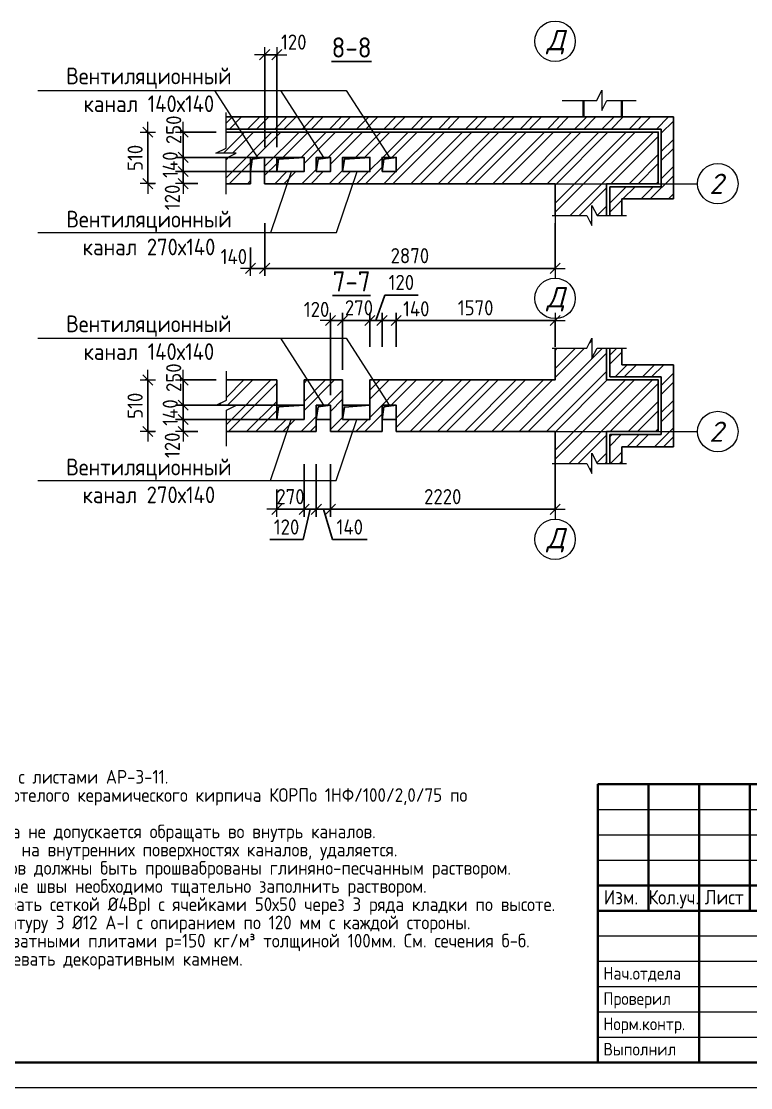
# Model space of a CAD drawing. Header units: millimetres. Extents: x 854812 to 1164625, y 589925 to 823301.
# Drawn here: x 1041657 to 1056073, y 609626 to 630714 of the extents above; entities that cross this region are included whole.
import ezdxf
from ezdxf.enums import TextEntityAlignment as Align

# ---------------------------------------------------------------- set-up
doc = ezdxf.new("R2010")
doc.units = ezdxf.units.MM
doc.linetypes.add('ACAD_ISO10W100', pattern=[18, 12, -3, 0, -3])
doc.linetypes.add('JIS_08_15', pattern=[17.25, 15, -0.75, 0.75, -0.75])
doc.layers.get('Defpoints').update_dxf_attribs({"color": 40})
doc.layers.add('F-text', color=7, linetype='Continuous')
for name, color, linetype, lineweight in [('Text', 7, 'Continuous', 15), ('оси', 50, 'JIS_08_15', 9), ('размеры', 215, 'Continuous', 13), ('стены', 172, 'Continuous', 30), ('текст', 7, 'Continuous', 13), ('УКАЗАТЕЛЬ', 6, 'Continuous', 13), ('штриховка', 8, 'Continuous', 9)]:
    doc.layers.add(name, color=color, linetype=linetype, lineweight=lineweight)
doc.styles.add('GOST 2.304', font='isocpeur.ttf', dxfattribs={"width": 0.9})
doc.styles.add('Isocpeur', font='isocpeui.ttf')
doc.styles.get("Standard").update_dxf_attribs({"font": 'arial.ttf'})
doc.styles.add('Оксана', font='arial.ttf')
doc.dimstyles.new('C 2', dxfattribs={"dimscale": 100, "dimtxt": 3, "dimasz": 0.1, "dimexe": 0, "dimexo": 2, "dimgap": 1, "dimtad": 1, "dimdec": 0, "dimlfac": 0.5, "dimdsep": 46, "dimtxsty": 'GOST 2.304', "dimblk": 'A8MITTA', "dimcen": 3, "dimclrt": 256, "dimaunit": 1, "dimadec": 0, "dimazin": 0, "dimtfac": 1, "dimtdec": 0, "dimtofl": 0, "dimtmove": 1, "dimatfit": 3, "dimldrblk": 'OBLIQUE', "dimfxl": 1, "dimtolj": 1, "dimtzin": 0, "dimarcsym": 0})
pattern_1 = [(45, (149904.1, 20625.14), (-269.40768, 269.40768), []), (45, (150083.7, 20625.14), (-269.40768, 269.40768), [])]

# ---------------------------------------------------------------- blocks, each defined once
blk = doc.blocks.new('*U1095')
at = {"color": 7, "linetype": 'Continuous', "lineweight": 40}
for p, q in [((-190, 60), (-5, 60)), ((-190, 5), (-190, 60)), ((-180, 35), (-180, 60)), ((-170, 5), (-170, 60)), ((-160, 35), (-160, 60)), ((-190, 40), (-125, 40)), ((-190, 35), (-125, 35))]:
    blk.add_line(p, q, dxfattribs=at)
at = {"color": 7, "linetype": 'Continuous', "lineweight": 20}
for p, q in [((-190, 55), (-125, 55)), ((-190, 50), (-125, 50)), ((-190, 45), (-125, 45)), ((-190, 30), (-125, 30)), ((-190, 25), (-125, 25)), ((-190, 20), (-125, 20)), ((-190, 15), (-125, 15)), ((-190, 10), (-125, 10))]:
    blk.add_line(p, q, dxfattribs=at)
at = {"color": 7, "linetype": 'Continuous', "lineweight": 0}
blk.add_lwpolyline([(-594, 420), (0, 420), (0, 0), (-594, 0)], close=True, dxfattribs=at)
at = {"color": 7, "linetype": 'Continuous', "lineweight": 40}
blk.add_lwpolyline([(-574, 415), (-5, 415), (-5, 5), (-574, 5)], close=True, dxfattribs=at)
at = {"color": 7, "style": 'Оксана', "flags": 8}
for tag, height, p in [('НАИМЕНОВАНИЕ_ОБЪЕКТА_СТРОИТЕЛЬСТВА', 2.71, (-64.88, 42.01)), ('НАИМЕНОВАНИЕ_ЧЕРТЕЖА', 2.86, (-88.9, 11.79))]:
    blk.add_attdef(tag, text='', height=height, dxfattribs=at).set_placement(p, align=Align.MIDDLE_CENTER)
at = {"color": 7, "linetype": 'Continuous', "lineweight": 20, "style": 'Оксана', "flags": 8}
blk.add_attdef('ИНВ.№ПОДЛ.', text='', height=2.5, rotation=90, dxfattribs=at).set_placement((-577.5, 17.5), align=Align.MIDDLE_CENTER)
for tag, height, p in [('НАИМЕНОВАНИЕ_СООРУЖЕНИЯ', 3.57, (-91.21, 26.62)), ('ОРГАНИЗАЦИЯ/ЛИЦЕНЗИЯ', 2.29, (-29.74, 11.97))]:
    blk.add_attdef(tag, text='', height=height, dxfattribs=at).set_placement(p, align=Align.MIDDLE_CENTER)
at = {"color": 7, "linetype": 'Continuous', "lineweight": 20, "flags": 8}
for tag, p in [('---------------------------------------------------', (-210, 5)), ('--------------------------------------------------', (-210, -2))]:
    blk.add_attdef(tag, text='', height=0.143, dxfattribs=at).set_placement(p, align=Align.TOP_LEFT)
at = {"layer": 'Text', "color": 7, "linetype": 'Continuous', "lineweight": 20, "style": 'GOST 2.304', "width": 0.9}
for s, p in [('Изм.', (-188.83, 36.23)), ('Лист', (-168.89, 36.23))]:
    blk.add_text(s, height=2.857, dxfattribs=at).set_placement(p)
at = {"layer": 'Text', "color": 7, "linetype": 'Continuous', "lineweight": 20, "style": 'GOST 2.304', "width": 0.833333}
blk.add_text('Кол.уч.', height=2.857, dxfattribs=at).set_placement((-180, 36.23), (-170, 36.23), align=Align.FIT)
at = {"layer": 'Text', "color": 7, "linetype": 'Continuous', "lineweight": 20, "style": 'GOST 2.304', "width": 0.9, "flags": 8}
blk.add_attdef('ОБОЗНАЧЕНИЕ_ДОКУМЕНТА', text='', height=4.29, dxfattribs=at).set_placement((-65.21, 54.98), align=Align.MIDDLE_CENTER)
at = {"layer": 'Text', "color": 7, "style": 'GOST 2.304', "width": 0.9, "flags": 8}
for tag, p in [('СТАДИЯ', (-47.5, 25)), ('ЛИСТ', (-32.5, 25)), ('ЛИСТОВ', (-15, 25))]:
    blk.add_attdef(tag, text='', height=2.86, dxfattribs=at).set_placement(p, align=Align.MIDDLE_CENTER)
blk = doc.blocks.new('A8MITTA')
for p, q in [((-20, 0), (20, 0)), ((-10, -10), (10, 10)), ((0, 15), (0, -15))]:
    blk.add_line(p, q)
blk = doc.blocks.new('*D1192')
at = {"layer": 'Defpoints', "color": 0, "ltscale": 0.1}
for p in [(1047247, 622160, 0), (1046707, 621659), (1047247, 621064)]:
    blk.add_point(p, dxfattribs=at)
at = {"layer": 'размеры', "color": 0, "lineweight": -2, "ltscale": 0.1}
for p, q in [((1047247, 621960), (1047247, 621064)), ((1046707, 621459), (1046707, 621064)), ((1046717, 621064), (1047237, 621064))]:
    blk.add_line(p, q, dxfattribs=at)
at = {"layer": 'размеры', "color": 0, "lineweight": -2, "ltscale": 0.1, "xscale": 10, "yscale": 10, "zscale": 10, "rotation": 180}
blk.add_blockref('A8MITTA', (1046707, 621064), dxfattribs=at)
at = {"layer": 'размеры', "color": 0, "lineweight": -2, "ltscale": 0.1, "xscale": 10, "yscale": 10, "zscale": 10}
blk.add_blockref('A8MITTA', (1047247, 621064), dxfattribs=at)
at = {"layer": 'размеры', "ltscale": 0.1, "insert": (1046977, 621314), "char_height": 300, "attachment_point": 5, "style": 'GOST 2.304'}
blk.add_mtext('\\A1;270', dxfattribs=at)
blk = doc.blocks.new('_Oblique')
at = {"color": 0, "linetype": 'ByBlock', "lineweight": -2}
blk.add_line((-0.5, -0.5), (0.5, 0.5), dxfattribs=at)
blk = doc.blocks.new('*D1193')
at = {"layer": 'Defpoints', "color": 0, "ltscale": 0.1}
for p in [(1047247, 622160, 0), (1047487, 622160, 0), (1047487, 621064)]:
    blk.add_point(p, dxfattribs=at)
at = {"layer": 'размеры', "color": 0, "lineweight": -2, "ltscale": 0.1}
for p, q in [((1047247, 621960), (1047247, 621064)), ((1047487, 621960), (1047487, 621064)), ((1047367, 621064), (1047229, 620464)), ((1047257, 621064), (1047477, 621064)), ((1047229, 620464), (1046570, 620464))]:
    blk.add_line(p, q, dxfattribs=at)
at = {"layer": 'размеры', "color": 0, "lineweight": -2, "ltscale": 0.1, "xscale": 10, "yscale": 10, "zscale": 10, "rotation": 180}
blk.add_blockref('A8MITTA', (1047247, 621064), dxfattribs=at)
at = {"layer": 'размеры', "color": 0, "lineweight": -2, "ltscale": 0.1, "xscale": 10, "yscale": 10, "zscale": 10}
blk.add_blockref('A8MITTA', (1047487, 621064), dxfattribs=at)
at = {"layer": 'размеры', "ltscale": 0.1, "insert": (1046899, 620714), "char_height": 300, "attachment_point": 5, "style": 'GOST 2.304'}
blk.add_mtext('\\A1;120', dxfattribs=at)
blk = doc.blocks.new('*D1194')
at = {"layer": 'Defpoints', "color": 0, "ltscale": 0.1}
for p in [(1047487, 622160, 0), (1047767, 622159, 0), (1047767, 621064)]:
    blk.add_point(p, dxfattribs=at)
at = {"layer": 'размеры', "color": 0, "lineweight": -2, "ltscale": 0.1}
for p, q in [((1047487, 621960), (1047487, 621064)), ((1047767, 621959), (1047767, 621064)), ((1047497, 621064), (1047757, 621064)), ((1047627, 621064), (1047807, 620464)), ((1047807, 620464), (1048493, 620464))]:
    blk.add_line(p, q, dxfattribs=at)
at = {"layer": 'размеры', "color": 0, "lineweight": -2, "ltscale": 0.1, "xscale": 10, "yscale": 10, "zscale": 10, "rotation": 180}
blk.add_blockref('A8MITTA', (1047487, 621064), dxfattribs=at)
at = {"layer": 'размеры', "color": 0, "lineweight": -2, "ltscale": 0.1, "xscale": 10, "yscale": 10, "zscale": 10}
blk.add_blockref('A8MITTA', (1047767, 621064), dxfattribs=at)
at = {"layer": 'размеры', "ltscale": 0.1, "insert": (1048150, 620714), "char_height": 300, "attachment_point": 5, "style": 'GOST 2.304'}
blk.add_mtext('\\A1;140', dxfattribs=at)
blk = doc.blocks.new('*D1195')
at = {"layer": 'Defpoints', "color": 0, "ltscale": 0.1}
for p in [(1047767, 622159, 0), (1052207, 622159, 0), (1052207, 621064)]:
    blk.add_point(p, dxfattribs=at)
at = {"layer": 'размеры', "color": 0, "lineweight": -2, "ltscale": 0.1}
for p, q in [((1047767, 621959), (1047767, 621064)), ((1052207, 621959), (1052207, 621064)), ((1047777, 621064), (1052197, 621064))]:
    blk.add_line(p, q, dxfattribs=at)
at = {"layer": 'размеры', "color": 0, "lineweight": -2, "ltscale": 0.1, "xscale": 10, "yscale": 10, "zscale": 10, "rotation": 180}
blk.add_blockref('A8MITTA', (1047767, 621064), dxfattribs=at)
at = {"layer": 'размеры', "color": 0, "lineweight": -2, "ltscale": 0.1, "xscale": 10, "yscale": 10, "zscale": 10}
blk.add_blockref('A8MITTA', (1052207, 621064), dxfattribs=at)
at = {"layer": 'размеры', "ltscale": 0.1, "insert": (1049987, 621314), "char_height": 300, "attachment_point": 5, "style": 'GOST 2.304'}
blk.add_mtext('\\A1;2220', dxfattribs=at)
blk = doc.blocks.new('*D1196')
at = {"layer": 'Defpoints', "color": 0, "ltscale": 0.1}
for p in [(1048547, 624799), (1048007, 624078, 0), (1048547, 624078, 0)]:
    blk.add_point(p, dxfattribs=at)
at = {"layer": 'размеры', "color": 0, "lineweight": -2, "ltscale": 0.1}
for p, q in [((1048007, 624278), (1048007, 624799)), ((1048017, 624799), (1048537, 624799)), ((1048547, 624278), (1048547, 624799))]:
    blk.add_line(p, q, dxfattribs=at)
at = {"layer": 'размеры', "color": 0, "lineweight": -2, "ltscale": 0.1, "xscale": 10, "yscale": 10, "zscale": 10, "rotation": 180}
blk.add_blockref('A8MITTA', (1048007, 624799), dxfattribs=at)
at = {"layer": 'размеры', "color": 0, "lineweight": -2, "ltscale": 0.1, "xscale": 10, "yscale": 10, "zscale": 10}
blk.add_blockref('A8MITTA', (1048547, 624799), dxfattribs=at)
at = {"layer": 'размеры', "ltscale": 0.1, "insert": (1048331, 625049), "char_height": 300, "attachment_point": 5, "style": 'GOST 2.304'}
blk.add_mtext('\\A1;270', dxfattribs=at)
blk = doc.blocks.new('*D1197')
at = {"layer": 'Defpoints', "color": 0, "ltscale": 0.1}
for p in [(1048787, 624799), (1048547, 624078, 0), (1048787, 624078, 0)]:
    blk.add_point(p, dxfattribs=at)
at = {"layer": 'размеры', "color": 0, "lineweight": -2, "ltscale": 0.1}
for p, q in [((1048667, 624799), (1048840, 625301)), ((1048840, 625301), (1049499, 625301)), ((1048547, 624278), (1048547, 624799)), ((1048557, 624799), (1048777, 624799)), ((1048787, 624278), (1048787, 624799))]:
    blk.add_line(p, q, dxfattribs=at)
at = {"layer": 'размеры', "color": 0, "lineweight": -2, "ltscale": 0.1, "xscale": 10, "yscale": 10, "zscale": 10, "rotation": 180}
blk.add_blockref('A8MITTA', (1048547, 624799), dxfattribs=at)
at = {"layer": 'размеры', "color": 0, "lineweight": -2, "ltscale": 0.1, "xscale": 10, "yscale": 10, "zscale": 10}
blk.add_blockref('A8MITTA', (1048787, 624799), dxfattribs=at)
at = {"layer": 'размеры', "ltscale": 0.1, "insert": (1049169, 625551), "char_height": 300, "attachment_point": 5, "style": 'GOST 2.304'}
blk.add_mtext('\\A1;120', dxfattribs=at)
blk = doc.blocks.new('*D1198')
at = {"layer": 'Defpoints', "color": 0, "ltscale": 0.1}
for p in [(1049067, 624799), (1048787, 624078, 0), (1049067, 624078, 0)]:
    blk.add_point(p, dxfattribs=at)
at = {"layer": 'размеры', "color": 0, "lineweight": -2, "ltscale": 0.1}
for p, q in [((1048787, 624278), (1048787, 624799)), ((1048797, 624799), (1049057, 624799)), ((1049067, 624278), (1049067, 624799))]:
    blk.add_line(p, q, dxfattribs=at)
at = {"layer": 'размеры', "color": 0, "lineweight": -2, "ltscale": 0.1, "xscale": 10, "yscale": 10, "zscale": 10, "rotation": 180}
blk.add_blockref('A8MITTA', (1048787, 624799), dxfattribs=at)
at = {"layer": 'размеры', "color": 0, "lineweight": -2, "ltscale": 0.1, "xscale": 10, "yscale": 10, "zscale": 10}
blk.add_blockref('A8MITTA', (1049067, 624799), dxfattribs=at)
at = {"layer": 'размеры', "ltscale": 0.1, "insert": (1049463, 625030), "char_height": 300, "attachment_point": 5, "style": 'GOST 2.304'}
blk.add_mtext('\\A1;140', dxfattribs=at)
blk = doc.blocks.new('*D1199')
at = {"layer": 'Defpoints', "color": 0, "ltscale": 0.1}
for p in [(1052207, 624799), (1049067, 624078, 0), (1052207, 624078, 0)]:
    blk.add_point(p, dxfattribs=at)
at = {"layer": 'размеры', "color": 0, "lineweight": -2, "ltscale": 0.1}
for p, q in [((1049067, 624278), (1049067, 624799)), ((1049077, 624799), (1052197, 624799)), ((1052207, 624278), (1052207, 624799))]:
    blk.add_line(p, q, dxfattribs=at)
at = {"layer": 'размеры', "color": 0, "lineweight": -2, "ltscale": 0.1, "xscale": 10, "yscale": 10, "zscale": 10, "rotation": 180}
blk.add_blockref('A8MITTA', (1049067, 624799), dxfattribs=at)
at = {"layer": 'размеры', "color": 0, "lineweight": -2, "ltscale": 0.1, "xscale": 10, "yscale": 10, "zscale": 10}
blk.add_blockref('A8MITTA', (1052207, 624799), dxfattribs=at)
at = {"layer": 'размеры', "ltscale": 0.1, "insert": (1050637, 625049), "char_height": 300, "attachment_point": 5, "style": 'GOST 2.304'}
blk.add_mtext('\\A1;1570', dxfattribs=at)
blk = doc.blocks.new('*D1200')
at = {"layer": 'Defpoints', "color": 0, "ltscale": 0.1}
for p in [(1048007, 624799), (1048007, 623622, 0), (1047767, 623122, 0)]:
    blk.add_point(p, dxfattribs=at)
at = {"layer": 'размеры', "color": 0, "lineweight": -2, "ltscale": 0.1}
for p, q in [((1047767, 623322), (1047767, 624799)), ((1047777, 624799), (1047997, 624799)), ((1048007, 623822), (1048007, 624799))]:
    blk.add_line(p, q, dxfattribs=at)
at = {"layer": 'размеры', "color": 0, "lineweight": -2, "ltscale": 0.1, "xscale": 10, "yscale": 10, "zscale": 10, "rotation": 180}
blk.add_blockref('A8MITTA', (1047767, 624799), dxfattribs=at)
at = {"layer": 'размеры', "color": 0, "lineweight": -2, "ltscale": 0.1, "xscale": 10, "yscale": 10, "zscale": 10}
blk.add_blockref('A8MITTA', (1048007, 624799), dxfattribs=at)
at = {"layer": 'размеры', "ltscale": 0.1, "insert": (1047493, 625017), "char_height": 300, "attachment_point": 5, "style": 'GOST 2.304'}
blk.add_mtext('\\A1;120', dxfattribs=at)
blk = doc.blocks.new('*D1201')
at = {"layer": 'Defpoints', "color": 0, "ltscale": 0.1}
for p in [(1044156, 623622), (1044306, 623622), (1044499, 622602)]:
    blk.add_point(p, dxfattribs=at)
at = {"layer": 'размеры', "color": 0, "lineweight": -2, "ltscale": 0.1}
for p, q in [((1044106, 623622), (1044156, 623622)), ((1044156, 622612), (1044156, 623612)), ((1044299, 622602), (1044156, 622602))]:
    blk.add_line(p, q, dxfattribs=at)
at = {"layer": 'размеры', "color": 0, "lineweight": -2, "ltscale": 0.1, "xscale": 10, "yscale": 10, "zscale": 10}
for p, rotation in [((1044156, 623622), 90), ((1044156, 622602), 270)]:
    blk.add_blockref('A8MITTA', p, dxfattribs=dict(at, rotation=rotation))
at = {"layer": 'размеры', "ltscale": 0.1, "insert": (1043906, 623112), "char_height": 300, "attachment_point": 5, "rotation": 90, "style": 'GOST 2.304'}
blk.add_mtext('\\A1;510', dxfattribs=at)
blk = doc.blocks.new('*D1202')
at = {"layer": 'Defpoints', "color": 0, "ltscale": 0.1}
for p in [(1044856, 623622), (1045710, 623622), (1046937, 623122)]:
    blk.add_point(p, dxfattribs=at)
at = {"layer": 'размеры', "color": 0, "lineweight": -2, "ltscale": 0.1}
for p, q in [((1045510, 623622), (1044856, 623622)), ((1044856, 623132), (1044856, 623612)), ((1046737, 623122), (1044856, 623122))]:
    blk.add_line(p, q, dxfattribs=at)
at = {"layer": 'размеры', "color": 0, "lineweight": -2, "ltscale": 0.1, "xscale": 10, "yscale": 10, "zscale": 10}
for p, rotation in [((1044856, 623622), 90), ((1044856, 623122), 270)]:
    blk.add_blockref('A8MITTA', p, dxfattribs=dict(at, rotation=rotation))
at = {"layer": 'размеры', "ltscale": 0.1, "insert": (1044669, 623667), "char_height": 300, "attachment_point": 5, "rotation": 90, "style": 'GOST 2.304'}
blk.add_mtext('\\A1;250', dxfattribs=at)
blk = doc.blocks.new('*D1203')
at = {"layer": 'Defpoints', "color": 0, "ltscale": 0.1}
for p in [(1046937, 622842), (1044856, 622602), (1045348, 622602)]:
    blk.add_point(p, dxfattribs=at)
at = {"layer": 'размеры', "color": 0, "lineweight": -2, "ltscale": 0.1}
for p, q in [((1046737, 622842), (1044856, 622842)), ((1044856, 622832), (1044856, 622612)), ((1045148, 622602), (1044856, 622602))]:
    blk.add_line(p, q, dxfattribs=at)
at = {"layer": 'размеры', "color": 0, "lineweight": -2, "ltscale": 0.1, "xscale": 10, "yscale": 10, "zscale": 10}
for p, rotation in [((1044856, 622842), 90), ((1044856, 622602), 270)]:
    blk.add_blockref('A8MITTA', p, dxfattribs=dict(at, rotation=rotation))
at = {"layer": 'размеры', "ltscale": 0.1, "insert": (1044641, 622331), "char_height": 300, "attachment_point": 5, "rotation": 90, "style": 'GOST 2.304'}
blk.add_mtext('\\A1;120', dxfattribs=at)
blk = doc.blocks.new('*D1204')
at = {"layer": 'Defpoints', "color": 0, "ltscale": 0.1}
for p in [(1045107, 623122), (1044856, 622842), (1045107, 622842)]:
    blk.add_point(p, dxfattribs=at)
at = {"layer": 'размеры', "color": 0, "lineweight": -2, "ltscale": 0.1}
for p, q in [((1044907, 623122), (1044856, 623122)), ((1044856, 623112), (1044856, 622852)), ((1044907, 622842), (1044856, 622842))]:
    blk.add_line(p, q, dxfattribs=at)
at = {"layer": 'размеры', "color": 0, "lineweight": -2, "ltscale": 0.1, "xscale": 10, "yscale": 10, "zscale": 10}
for p, rotation in [((1044856, 623122), 90), ((1044856, 622842), 270)]:
    blk.add_blockref('A8MITTA', p, dxfattribs=dict(at, rotation=rotation))
at = {"layer": 'размеры', "ltscale": 0.1, "insert": (1044600, 622978), "char_height": 300, "attachment_point": 5, "rotation": 90, "style": 'GOST 2.304'}
blk.add_mtext('\\A1;140', dxfattribs=at)
blk = doc.blocks.new('*D1209')
at = {"layer": 'Defpoints', "color": 0, "ltscale": 0.1}
for p in [(1046467, 626924, 0), (1046187, 626440), (1046467, 625829)]:
    blk.add_point(p, dxfattribs=at)
at = {"layer": 'размеры', "color": 0, "lineweight": -2, "ltscale": 0.1}
for p, q in [((1046467, 626724), (1046467, 625829)), ((1046187, 626240), (1046187, 625829)), ((1046197, 625829), (1046457, 625829))]:
    blk.add_line(p, q, dxfattribs=at)
at = {"layer": 'размеры', "color": 0, "lineweight": -2, "ltscale": 0.1, "xscale": 10, "yscale": 10, "zscale": 10, "rotation": 180}
blk.add_blockref('A8MITTA', (1046187, 625829), dxfattribs=at)
at = {"layer": 'размеры', "color": 0, "lineweight": -2, "ltscale": 0.1, "xscale": 10, "yscale": 10, "zscale": 10}
blk.add_blockref('A8MITTA', (1046467, 625829), dxfattribs=at)
at = {"layer": 'размеры', "ltscale": 0.1, "insert": (1045858, 626062), "char_height": 300, "attachment_point": 5, "style": 'GOST 2.304'}
blk.add_mtext('\\A1;140', dxfattribs=at)
blk = doc.blocks.new('*D1210')
at = {"layer": 'Defpoints', "color": 0, "ltscale": 0.1}
for p in [(1052207, 626924, 0), (1046467, 626724, 0), (1052207, 625829)]:
    blk.add_point(p, dxfattribs=at)
at = {"layer": 'размеры', "color": 0, "lineweight": -2, "ltscale": 0.1}
for p, q in [((1052207, 626724), (1052207, 625829)), ((1046467, 626524), (1046467, 625829)), ((1046477, 625829), (1052197, 625829))]:
    blk.add_line(p, q, dxfattribs=at)
at = {"layer": 'размеры', "color": 0, "lineweight": -2, "ltscale": 0.1, "xscale": 10, "yscale": 10, "zscale": 10, "rotation": 180}
blk.add_blockref('A8MITTA', (1046467, 625829), dxfattribs=at)
at = {"layer": 'размеры', "color": 0, "lineweight": -2, "ltscale": 0.1, "xscale": 10, "yscale": 10, "zscale": 10}
blk.add_blockref('A8MITTA', (1052207, 625829), dxfattribs=at)
at = {"layer": 'размеры', "ltscale": 0.1, "insert": (1049337, 626079), "char_height": 300, "attachment_point": 5, "style": 'GOST 2.304'}
blk.add_mtext('\\A1;2870', dxfattribs=at)
blk = doc.blocks.new('*D1205')
at = {"layer": 'Defpoints', "color": 0, "ltscale": 0.1}
for p in [(1044156, 628524), (1044306, 628524), (1044499, 627504)]:
    blk.add_point(p, dxfattribs=at)
at = {"layer": 'размеры', "color": 0, "lineweight": -2, "ltscale": 0.1}
for p, q in [((1044106, 628524), (1044156, 628524)), ((1044156, 627514), (1044156, 628514)), ((1044299, 627504), (1044156, 627504))]:
    blk.add_line(p, q, dxfattribs=at)
at = {"layer": 'размеры', "color": 0, "lineweight": -2, "ltscale": 0.1, "xscale": 10, "yscale": 10, "zscale": 10}
for p, rotation in [((1044156, 628524), 90), ((1044156, 627504), 270)]:
    blk.add_blockref('A8MITTA', p, dxfattribs=dict(at, rotation=rotation))
at = {"layer": 'размеры', "ltscale": 0.1, "insert": (1043906, 628014), "char_height": 300, "attachment_point": 5, "rotation": 90, "style": 'GOST 2.304'}
blk.add_mtext('\\A1;510', dxfattribs=at)
blk = doc.blocks.new('*D1206')
at = {"layer": 'Defpoints', "color": 0, "ltscale": 0.1}
for p in [(1044856, 628524), (1045710, 628524), (1046943, 628024)]:
    blk.add_point(p, dxfattribs=at)
at = {"layer": 'размеры', "color": 0, "lineweight": -2, "ltscale": 0.1}
for p, q in [((1045510, 628524), (1044856, 628524)), ((1044856, 628034), (1044856, 628514)), ((1046743, 628024), (1044856, 628024))]:
    blk.add_line(p, q, dxfattribs=at)
at = {"layer": 'размеры', "color": 0, "lineweight": -2, "ltscale": 0.1, "xscale": 10, "yscale": 10, "zscale": 10}
for p, rotation in [((1044856, 628524), 90), ((1044856, 628024), 270)]:
    blk.add_blockref('A8MITTA', p, dxfattribs=dict(at, rotation=rotation))
at = {"layer": 'размеры', "ltscale": 0.1, "insert": (1044669, 628569), "char_height": 300, "attachment_point": 5, "rotation": 90, "style": 'GOST 2.304'}
blk.add_mtext('\\A1;250', dxfattribs=at)
blk = doc.blocks.new('*D1207')
at = {"layer": 'Defpoints', "color": 0, "ltscale": 0.1}
for p in [(1046943, 627744), (1044856, 627504), (1045348, 627504)]:
    blk.add_point(p, dxfattribs=at)
at = {"layer": 'размеры', "color": 0, "lineweight": -2, "ltscale": 0.1}
for p, q in [((1046743, 627744), (1044856, 627744)), ((1044856, 627734), (1044856, 627514)), ((1045148, 627504), (1044856, 627504))]:
    blk.add_line(p, q, dxfattribs=at)
at = {"layer": 'размеры', "color": 0, "lineweight": -2, "ltscale": 0.1, "xscale": 10, "yscale": 10, "zscale": 10}
for p, rotation in [((1044856, 627744), 90), ((1044856, 627504), 270)]:
    blk.add_blockref('A8MITTA', p, dxfattribs=dict(at, rotation=rotation))
at = {"layer": 'размеры', "ltscale": 0.1, "insert": (1044641, 627233), "char_height": 300, "attachment_point": 5, "rotation": 90, "style": 'GOST 2.304'}
blk.add_mtext('\\A1;120', dxfattribs=at)
blk = doc.blocks.new('*D1208')
at = {"layer": 'Defpoints', "color": 0, "ltscale": 0.1}
for p in [(1045107, 628024), (1044856, 627744), (1045107, 627744)]:
    blk.add_point(p, dxfattribs=at)
at = {"layer": 'размеры', "color": 0, "lineweight": -2, "ltscale": 0.1}
for p, q in [((1044907, 628024), (1044856, 628024)), ((1044856, 628014), (1044856, 627754)), ((1044907, 627744), (1044856, 627744))]:
    blk.add_line(p, q, dxfattribs=at)
at = {"layer": 'размеры', "color": 0, "lineweight": -2, "ltscale": 0.1, "xscale": 10, "yscale": 10, "zscale": 10}
for p, rotation in [((1044856, 628024), 90), ((1044856, 627744), 270)]:
    blk.add_blockref('A8MITTA', p, dxfattribs=dict(at, rotation=rotation))
at = {"layer": 'размеры', "ltscale": 0.1, "insert": (1044600, 627880), "char_height": 300, "attachment_point": 5, "rotation": 90, "style": 'GOST 2.304'}
blk.add_mtext('\\A1;140', dxfattribs=at)
blk = doc.blocks.new('*D1211')
at = {"layer": 'Defpoints', "color": 0, "ltscale": 0.1}
for p in [(1046707, 630054), (1046467, 628025, 0), (1046707, 628025, 0)]:
    blk.add_point(p, dxfattribs=at)
at = {"layer": 'размеры', "color": 0, "lineweight": -2, "ltscale": 0.1}
for p, q in [((1046467, 628225), (1046467, 630054)), ((1046477, 630054), (1046697, 630054)), ((1046707, 628225), (1046707, 630054))]:
    blk.add_line(p, q, dxfattribs=at)
at = {"layer": 'размеры', "color": 0, "lineweight": -2, "ltscale": 0.1, "xscale": 10, "yscale": 10, "zscale": 10, "rotation": 180}
blk.add_blockref('A8MITTA', (1046467, 630054), dxfattribs=at)
at = {"layer": 'размеры', "color": 0, "lineweight": -2, "ltscale": 0.1, "xscale": 10, "yscale": 10, "zscale": 10}
blk.add_blockref('A8MITTA', (1046707, 630054), dxfattribs=at)
at = {"layer": 'размеры', "ltscale": 0.1, "insert": (1047042, 630304), "char_height": 300, "attachment_point": 5, "style": 'GOST 2.304'}
blk.add_mtext('\\A1;120', dxfattribs=at)

msp = doc.modelspace()

# ---------------------------------------------------------------- hatches: boundary and pattern name
at = {"layer": 'штриховка', "ltscale": 0.1}
h = msp.add_hatch(dxfattribs=at)
h.set_pattern_fill('ANSI32', color=256, scale=40, style=0)
h.set_pattern_definition(pattern_1)
h.paths.add_polyline_path([(1045811.6, 628823.5), (1045703.7, 628823.5), (1045703.7, 628583.5), (1045966.4, 628583.5)])
h.paths.add_polyline_path([(1045811.6, 628823.5), (1045966.4, 628583.5), (1047272, 628583.5), (1047117.3, 628823.5)])
h.paths.add_polyline_path([(1047117.3, 628823.5), (1047272, 628583.5), (1048571.6, 628583.5), (1048416.9, 628823.5)])
h.paths.add_polyline_path([(1054306.6, 628583.5), (1054306.6, 627443.5), (1053286.6, 627443.5), (1053286.6, 626875.1), (1053526.6, 626875.1), (1053526.6, 627203.5), (1054546.6, 627203.5), (1054546.6, 628823.5), (1048416.9, 628823.5), (1048571.6, 628583.5)])
h = msp.add_hatch(dxfattribs=at)
h.set_pattern_fill('ANSI32', color=256, scale=40, style=0)
h.set_pattern_definition(pattern_1)
h.paths.add_polyline_path([(1049066.7, 627743.5), (1048786.7, 627743.5), (1048786.7, 628024.1), (1048791, 628023.5), (1049066.7, 628023.5)], flags=16)
h.paths.add_polyline_path([(1048546.7, 627743.5), (1048006.7, 627743.5), (1048006.7, 628024.7), (1048024.3, 628023.5), (1048546.7, 628023.5)], flags=16)
h.paths.add_polyline_path([(1047766.7, 627744.1), (1047486.7, 627744.1), (1047486.7, 628024.1), (1047766.7, 628024.1)], flags=16)
h.paths.add_polyline_path([(1047246.7, 627744.1), (1046706.7, 627744.1), (1046706.7, 628024.1), (1047246.7, 628024.1)], flags=16)
h.paths.add_polyline_path([(1053042.4, 626875.1), (1053232.6, 626875.1), (1053232.6, 627503.5), (1052212.8, 627503.5), (1052212.8, 626875.1), (1052842.4, 626875.1), (1052942.4, 626675.1), (1052942.4, 627075.1)])
h.paths.add_polyline_path([(1045709.7, 628006.3), (1045709.7, 627503.5), (1046186.7, 627503.5), (1046186.7, 628024.1), (1046466.7, 628024.7), (1046466.7, 627503.5), (1054252.6, 627503.5), (1054252.6, 628523.5), (1045709.7, 628523.5), (1045709.7, 628206.3), (1045509.7, 628106.3), (1045909.7, 628106.3)])
h = msp.add_hatch(dxfattribs=at)
h.set_pattern_fill('ANSI32', color=256, scale=40, style=0)
h.paths.add_polyline_path([(1046706.7, 623621.6), (1045709.7, 623621.6), (1045709.7, 623222.2), (1045509.7, 623122.2), (1045909.7, 623122.2), (1045709.7, 623022.2), (1045709.7, 622601.6), (1046910.5, 622601.6), (1046992, 622842.2), (1046706.7, 622842.2), (1046706.7, 623122.2)])
h.paths.add_polyline_path([(1047486.7, 622842.2), (1047486.7, 623122.2), (1047626.7, 623122.2), (1047307, 623621.6), (1047246.7, 623621.6), (1047246.7, 623121.6), (1047246.7, 622842.2), (1046992, 622842.2), (1046910.5, 622601.6), (1047486.7, 622601.6)])
h.paths.add_polyline_path([(1048006.7, 623621.6), (1047307, 623621.6), (1047626.7, 623122.2), (1047766.7, 623122.2), (1047766.7, 622842.2), (1047766.7, 622601.6), (1048209.9, 622601.6), (1048291.2, 622841.6), (1048006.7, 622841.6), (1048006.7, 623121.6)])
h.paths.add_polyline_path([(1048786.7, 622842.2), (1048786.7, 623121.6), (1048926.7, 623121.6), (1048606.6, 623621.6), (1048546.7, 623621.6), (1048546.7, 623121.6), (1048546.7, 622841.6), (1048291.2, 622841.6), (1048209.9, 622601.6), (1048786.7, 622601.6)])
h.paths.add_polyline_path([(1054246.6, 623621.6), (1053226.6, 623621.6), (1053226.6, 624250), (1053036.4, 624250), (1052936.4, 624050), (1052936.4, 624450), (1052836.4, 624250), (1052206.8, 624250), (1052206.8, 623621.6), (1048606.6, 623621.6), (1048926.7, 623121.6), (1049058.2, 623121.6), (1049066.7, 623122.8), (1049066.7, 622841.6), (1049066.7, 622601.6), (1052206.8, 622601.6), (1054246.6, 622601.6)])
h.paths.add_polyline_path([(1053226.6, 622601.6), (1052206.8, 622601.6), (1052206.8, 621973.2), (1052836.4, 621973.2), (1052936.4, 621773.2), (1052936.4, 622173.2), (1053036.4, 621973.2), (1053226.6, 621973.2)])
h = msp.add_hatch(dxfattribs=at)
h.set_pattern_fill('ANSI32', color=256, scale=40, style=0)
h.set_pattern_definition([(45, (149904.1, 21388.12), (-269.40768, 269.40768), []), (45, (150083.7, 21388.12), (-269.40768, 269.40768), [])])
h.paths.add_polyline_path([(1054546.6, 623921.6), (1053526.6, 623921.6), (1053526.6, 624250), (1053286.6, 624250), (1053286.6, 623681.6), (1054306.6, 623681.6), (1054306.6, 622601.6), (1054546.6, 622601.6)])
h.paths.add_polyline_path([(1054546.6, 622601.6), (1054306.6, 622601.6), (1054306.6, 622541.6), (1053286.6, 622541.6), (1053286.6, 621973.2), (1053526.6, 621973.2), (1053526.6, 622301.6), (1054546.6, 622301.6)])

# ---------------------------------------------------------------- linework, layer by layer
at = {"layer": 'оси', "color": 7, "linetype": 'ACAD_ISO10W100', "ltscale": 70}
for p, q in [((1052206.6, 627307.4, 0), (1052206.6, 625635.2, 0)), ((1052206.6, 622542.1, 0), (1052206.6, 620869.9, 0))]:
    msp.add_line(p, q, dxfattribs=at)
at = {"layer": 'размеры', "ltscale": 0.1}
for p, q in [((1052206.6, 627503.5, 0), (1055023.7, 627503.5, 0)), ((1052206.6, 622601.6, 0), (1055023.7, 622601.6, 0))]:
    msp.add_line(p, q, dxfattribs=at)
at = {"layer": 'стены', "ltscale": 0.1}
for p, q in [((1045703.7, 628823.5, 0), (1054546.6, 628823.5, 0)), ((1054546.6, 628823.5, 0), (1054546.6, 627203.5, 0)), ((1045703.7, 628583.5, 0), (1054306.6, 628583.5, 0)), ((1054306.6, 628583.5, 0), (1054306.6, 627443.5, 0)), ((1046186.7, 627744.1, 0), (1046186.7, 627503.5, 0)), ((1046466.7, 627744.1, 0), (1046466.7, 627503.5, 0)), ((1053286.6, 627443.5, 0), (1054306.6, 627443.5, 0)), ((1053286.6, 627443.5, 0), (1053286.6, 626875.1, 0)), ((1053526.6, 627203.5, 0), (1054546.6, 627203.5, 0)), ((1053526.6, 627203.5, 0), (1053526.6, 626875.1, 0)), ((1053286.6, 623681.6, 0), (1053286.6, 624250, 0)), ((1053526.6, 623921.6, 0), (1053526.6, 624250, 0)), ((1053526.6, 623921.6, 0), (1054546.6, 623921.6, 0)), ((1054546.6, 623921.6, 0), (1054546.6, 622301.6, 0)), ((1045709.7, 623621.6, 0), (1046706.7, 623621.6, 0)), ((1046706.7, 623121.6, 0), (1046706.7, 623621.6, 0)), ((1047246.7, 623121.6, 0), (1047246.7, 623621.6, 0)), ((1047246.7, 623621.6, 0), (1048006.7, 623621.6, 0)), ((1048006.7, 623121.6, 0), (1048006.7, 623621.6, 0)), ((1048546.7, 623121.6, 0), (1048546.7, 623621.6, 0)), ((1053286.6, 623681.6, 0), (1054306.6, 623681.6, 0)), ((1054306.6, 623681.6, 0), (1054306.6, 622541.6, 0)), ((1047486.7, 622601.6, 0), (1047486.7, 622842.2, 0)), ((1047766.7, 622601.6, 0), (1047766.7, 622842.2, 0)), ((1048786.7, 622601.6, 0), (1048786.7, 622842.2, 0)), ((1049066.7, 622601.6, 0), (1049066.7, 622842.2, 0)), ((1045709.7, 622601.6, 0), (1047486.7, 622601.6, 0)), ((1053226.6, 622601.6, 0), (1053226.6, 621973.2, 0)), ((1053286.6, 622541.6, 0), (1053286.6, 621973.2, 0)), ((1053286.6, 622541.6, 0), (1054306.6, 622541.6, 0)), ((1053526.6, 622301.6, 0), (1053526.6, 621973.2, 0)), ((1053526.6, 622301.6, 0), (1054546.6, 622301.6, 0))]:
    msp.add_line(p, q, dxfattribs=at)
at = {"layer": 'стены', "color": 44, "lineweight": 40, "ltscale": 0.1, "true_color": 0xab6317, "elevation": 0}
for points in [[(1052766.6, 629151.9), (1052766.6, 628823.5)], [(1053526.6, 629151.9), (1053526.6, 628823.5)]]:
    msp.add_lwpolyline(points, dxfattribs=at)
at = {"layer": 'стены', "ltscale": 0.1, "elevation": 0}
for points in [[(1045703.7, 628523.5), (1054246.6, 628523.5), (1054246.6, 627503.5), (1053226.6, 627503.5), (1053226.6, 626875.1)], [(1046186.7, 627744.7), (1046222.5, 627990), (1046466.7, 628024.7)], [(1046706.7, 627744.1), (1046742.5, 627989.4), (1047246.7, 628024.1)], [(1047486.7, 627744.1), (1047522.5, 627989.4), (1047766.7, 628024.1)], [(1048006.7, 627743.5), (1048042.5, 627988.8), (1048546.7, 628023.5)], [(1048786.7, 627744.1), (1048822.5, 627989.4), (1049066.7, 628024.1)], [(1045703.7, 627503.5), (1046186.7, 627503.5)], [(1046466.7, 627503.5), (1052206.8, 627503.5), (1052206.8, 626875.1)], [(1048546.7, 623621.6), (1052206.8, 623621.6), (1052206.8, 624250)], [(1053226.6, 622601.6), (1054246.6, 622601.6), (1054246.6, 623621.6), (1053226.6, 623621.6), (1053226.6, 624250)], [(1046706.7, 622842.2), (1046742.5, 623087.5), (1047246.7, 623122.2)], [(1047486.7, 622842.2), (1047522.5, 623087.5), (1047766.7, 623122.2)], [(1048006.7, 622841.6), (1048042.5, 623086.9), (1048546.7, 623121.6)], [(1048786.7, 622842.8), (1048822.5, 623088.1), (1049066.7, 623122.8)], [(1047766.7, 622601.6), (1048786.7, 622601.6)], [(1049066.7, 622601.6), (1052206.8, 622601.6), (1052206.8, 621973.2)]]:
    msp.add_lwpolyline(points, dxfattribs=at)
for points in [[(1046186.7, 627744.7), (1046466.7, 627744.7), (1046466.7, 628024.7), (1046186.7, 628024.7)], [(1046706.7, 627744.1), (1047246.7, 627744.1), (1047246.7, 628024.1), (1046706.7, 628024.1)], [(1047486.7, 627744.1), (1047766.7, 627744.1), (1047766.7, 628024.1), (1047486.7, 628024.1)], [(1048006.7, 627743.5), (1048546.7, 627743.5), (1048546.7, 628023.5), (1048006.7, 628023.5)], [(1048786.7, 627743.5), (1049066.7, 627743.5), (1049066.7, 628023.5), (1048786.7, 628023.5)], [(1046706.7, 622842.2), (1047246.7, 622842.2), (1047246.7, 623122.2), (1046706.7, 623122.2)], [(1047486.7, 622842.2), (1047766.7, 622842.2), (1047766.7, 623122.2), (1047486.7, 623122.2)], [(1048006.7, 622841.6), (1048546.7, 622841.6), (1048546.7, 623121.6), (1048006.7, 623121.6)], [(1048786.7, 622841.6), (1049066.7, 622841.6), (1049066.7, 623121.6), (1048786.7, 623121.6)]]:
    msp.add_lwpolyline(points, close=True, dxfattribs=at)
at = {"layer": 'текст', "color": 7}
for centre in [(1052206.4, 630319.7, 0), (1055423.7, 627503.5, 0), (1052206.4, 625235.2, 0), (1055423.7, 622601.6, 0), (1052206.4, 620469.9, 0)]:
    msp.add_circle(centre, 400, dxfattribs=at)
at = {"layer": 'УКАЗАТЕЛЬ', "ltscale": 0.1}
for p, q in [((1045472.7, 629349.2, 0), (1046326.7, 628024.7, 0)), ((1046778.7, 629348.6, 0), (1047632.7, 628024.1, 0)), ((1048078.7, 629348, 0), (1048932.7, 628023.5, 0)), ((1046589.4, 626538.3, 0), (1046998, 627744.1, 0)), ((1047888.6, 626537.7, 0), (1048297.2, 627743.5, 0)), ((1046778.7, 624446.6, 0), (1047626.7, 623122.2, 0)), ((1048078.7, 624446, 0), (1048926.7, 623121.6, 0)), ((1046583.4, 621636.3, 0), (1046992, 622842.2, 0)), ((1047882.6, 621635.7, 0), (1048291.2, 622841.6, 0))]:
    msp.add_line(p, q, dxfattribs=at)
at = {"layer": 'УКАЗАТЕЛЬ', "ltscale": 0.1, "elevation": 0}
for points in [[(1041982.7, 629348), (1048078.7, 629348)], [(1041982.7, 626538.3), (1047888.8, 626538.3)], [(1041982.7, 624446), (1048078.7, 624446)], [(1041982.7, 621636.3), (1047882.8, 621636.3)]]:
    msp.add_lwpolyline(points, dxfattribs=at)
at = {"layer": 'УКАЗАТЕЛЬ', "ltscale": 100, "elevation": 0}
for points in [[(1052344.9, 629151.9), (1053030.1, 629151.9), (1053130.1, 629351.9), (1053130.1, 628951.9), (1053230.1, 629151.9), (1053811.8, 629151.9)], [(1045703.7, 627296.5), (1045703.7, 628006.3), (1045903.7, 628106.3), (1045503.7, 628106.3), (1045703.7, 628206.3), (1045703.7, 628909.2)], [(1052151.2, 626875.1), (1052836.4, 626875.1), (1052936.4, 626675.1), (1052936.4, 627075.1), (1053036.4, 626875.1), (1053618.1, 626875.1)], [(1052151.2, 624250), (1052836.4, 624250), (1052936.4, 624450), (1052936.4, 624050), (1053036.4, 624250), (1053618.1, 624250)], [(1045709.7, 622312.4), (1045709.7, 623022.2), (1045909.7, 623122.2), (1045509.7, 623122.2), (1045709.7, 623222.2), (1045709.7, 623795.2)], [(1052151.2, 621973.2), (1052836.4, 621973.2), (1052936.4, 621773.2), (1052936.4, 622173.2), (1053036.4, 621973.2), (1053618.1, 621973.2)]]:
    msp.add_lwpolyline(points, dxfattribs=at)

# ---------------------------------------------------------------- block references
at = {"ltscale": 130, "xscale": 100, "yscale": 100, "zscale": 100}
msp.add_blockref('*U1095', (1072053.9, 609626.2), dxfattribs=at)

# ---------------------------------------------------------------- texts
at = {"layer": 'F-text', "linetype": 'Continuous', "attachment_point": 5, "style": 'GOST 2.304'}
for s, insert, char_height, width in [('{\\L8-8}', (1048185.1, 630197.5, 0), 400, 1149.764), ('Вентиляционный канал 140х140', (1044178.1, 629359.1, 0), 330, 4482.423), ('Вентиляционный канал 270х140', (1044181.1, 626527.1, 0), 330, 4488.423), ('{\\L7-7}', (1048185.1, 625572.4, 0), 400, 1149.764), ('Вентиляционный канал 140х140', (1044178.1, 624457.1, 0), 330, 4482.423), ('Вентиляционный канал 270х140', (1044178.1, 621625.2, 0), 330, 4482.423)]:
    msp.add_mtext(s, dxfattribs=dict(at, insert=insert, char_height=char_height, width=width))
at = {"layer": 'F-text', "ltscale": 25, "insert": (1036219.4, 616269), "char_height": 270, "width": 16394.317, "attachment_point": 1, "line_spacing_factor": 0.8, "style": 'GOST 2.304'}
msp.add_mtext('{\\L\\P}1. Данный лист смотри совместно с листами АР-3-11.\\P2. Вентшахты выполнить из полнотелого керамического кирпича КОРПо 1НФ/100/2,0/75 по\\PГОСТ 530-2007 на растворе М75.\\P3. Отколотые поверхности кирпича не допускается обращать во внутрь каналов.\\P4. Раствор, выдавленный из швов на внутренних поверхностях каналов, удаляется.\\P5. Внутренние поверхности каналов должны быть прошваброваны глиняно-песчанным раствором.\\P6. Горизонтальные и вертикальные швы необходимо тщательно заполнить раствором.\\P7. Стены с вентканалами армировать сеткой %%C4ВрI с ячейками 50х50 через 3 ряда кладки по высоте.\\P8. Над отверстиями уложить арматуру 3 %%C12 А-I с опиранием по 120 мм с каждой стороны.\\P9. Венканалы утеплить минераловатными плитами р=150 кг/м³ толщиной 100мм. См. сечения б-б.\\P10. Вентшахту выше кровли облицевать декоративным камнем.', dxfattribs=at)
at = {"layer": 'Text', "color": 7, "style": 'GOST 2.304', "width": 0.9}
for s, p in [('Нач.отдела', (1053161.6, 611762.6)), ('Проверил', (1053161.6, 611262.6)), ('Норм.контр.', (1053161.6, 610762.6)), ('Выполнил', (1053161.6, 610262.6))]:
    msp.add_text(s, height=250, dxfattribs=at).set_placement(p)
at = {"layer": 'текст', "color": 7, "style": 'Isocpeur'}
for s, p in [('Д', (1052221.6, 630143.2, 0)), ('2', (1055393.1, 627301.2, 0)), ('Д', (1052221.6, 625058.8, 0)), ('2', (1055393.1, 622399.2, 0)), ('Д', (1052221.6, 620293.5, 0))]:
    msp.add_text(s, height=400, dxfattribs=at).set_placement(p, align=Align.CENTER)

# ---------------------------------------------------------------- dimensions: what is measured, and where the dimension line sits
at = {"layer": 'размеры', "ltscale": 0.1}
for base, p1, p2, picture, middle in [((1046706.7, 630054.3, 0), (1046466.7, 628024.7, 0), (1046706.7, 628024.7, 0), '*D1211', (1047041.8, 630054.3, 0)), ((1048786.7, 624799, 0), (1048546.7, 624077.8, 0), (1048786.7, 624077.8, 0), '*D1197', (1048939.6, 625301.3, 0)), ((1048546.7, 624799, 0), (1048006.7, 624077.8, 0), (1048546.7, 624077.8, 0), '*D1196', (1048331.2, 624799, 0)), ((1047246.7, 621063.6, 0), (1046706.7, 621658.8, 0), (1047246.7, 622159.8, 0), '*D1192', (1046976.7, 621063.6, 0)), ((1047486.7, 621063.6, 0), (1047246.7, 622159.8, 0), (1047486.7, 622159.8, 0), '*D1193', (1047128.9, 620463.6, 0))]:
    dim = msp.add_linear_dim(base=base, p1=p1, p2=p2, dimstyle='C 2', dxfattribs=at)
    dim.commit()
    dim.dimension.update_dxf_attribs({"geometry": picture, "text_midpoint": middle, "dimtype": 160})
for base, p1, p2, angle, picture, middle in [((1044855.9, 628523.5, 0), (1046942.6, 628024.1, 0), (1045709.7, 628523.5, 0), 90, '*D1206', (1044668.8, 628568.8, 0)), ((1044855.9, 627744.1, 0), (1045107.4, 628024.1, 0), (1045107.4, 627744.1, 0), 90, '*D1208', (1044599.6, 627880.3, 0)), ((1044855.9, 627504.2, 0), (1046942.6, 627744.1, 0), (1045347.9, 627504.2, 0), 270, '*D1207', (1044641.4, 627233.2, 0)), ((1044855.9, 623621.6, 0), (1046936.6, 623122.2, 0), (1045709.7, 623621.6, 0), 90, '*D1202', (1044668.8, 623666.8, 0)), ((1044855.9, 622842.2, 0), (1045107.4, 623122.2, 0), (1045107.4, 622842.2, 0), 90, '*D1204', (1044599.6, 622978.3, 0)), ((1044855.9, 622602.3, 0), (1046936.6, 622842.2, 0), (1045347.9, 622602.3, 0), 270, '*D1203', (1044641.4, 622331.2, 0))]:
    dim = msp.add_linear_dim(base=base, p1=p1, p2=p2, angle=angle, dimstyle='C 2', override={"dimtmove": 2}, dxfattribs=at)
    dim.commit()
    dim.dimension.update_dxf_attribs({"geometry": picture, "text_midpoint": middle, "dimtype": 160})
for base, p1, p2, picture, middle in [((1044155.9, 628523.5, 0), (1044499.3, 627504, 0), (1044305.9, 628523.5, 0), '*D1205', (1043905.9, 628013.8, 0)), ((1044155.9, 623621.6, 0), (1044499.3, 622602.1, 0), (1044305.9, 623621.6, 0), '*D1201', (1043905.9, 623111.8, 0))]:
    dim = msp.add_linear_dim(base=base, p1=p1, p2=p2, angle=90, dimstyle='C 2', override={"dimtmove": 2}, dxfattribs=at)
    dim.commit()
    dim.dimension.update_dxf_attribs({"geometry": picture, "text_midpoint": middle})
for base, p1, p2, picture, middle in [((1046466.7, 625829, 0), (1046186.7, 626439.5, 0), (1046466.7, 626924.5, 0), '*D1209', (1045857.7, 626061.8, 0)), ((1048006.7, 624799, 0), (1047766.7, 623122.2, 0), (1048006.7, 623621.6, 0), '*D1200', (1047492.5, 625017.5, 0)), ((1049066.7, 624799, 0), (1048786.7, 624077.8, 0), (1049066.7, 624077.8, 0), '*D1198', (1049462.5, 625030.1, 0))]:
    dim = msp.add_linear_dim(base=base, p1=p1, p2=p2, dimstyle='C 2', override={"dimtmove": 2}, dxfattribs=at)
    dim.commit()
    dim.dimension.update_dxf_attribs({"geometry": picture, "text_midpoint": middle, "dimtype": 160})
for base, p1, p2, picture, middle in [((1052206.8, 625829, 0), (1046466.7, 626724.5, 0), (1052206.8, 626924.5, 0), '*D1210', (1049336.7, 626079, 0)), ((1052206.8, 624799, 0), (1049066.7, 624077.8, 0), (1052206.8, 624077.8, 0), '*D1199', (1050636.7, 625049, 0)), ((1047766.7, 621063.6, 0), (1047486.7, 622159.8, 0), (1047766.7, 622159.1, 0), '*D1194', (1047906.7, 620713.6, 0)), ((1052206.8, 621063.6, 0), (1047766.7, 622159.1, 0), (1052206.8, 622159.1, 0), '*D1195', (1049986.7, 621313.6, 0))]:
    dim = msp.add_linear_dim(base=base, p1=p1, p2=p2, dimstyle='C 2', dxfattribs=at)
    dim.commit()
    dim.dimension.update_dxf_attribs({"geometry": picture, "text_midpoint": middle})

doc.saveas('drawing.dxf')
